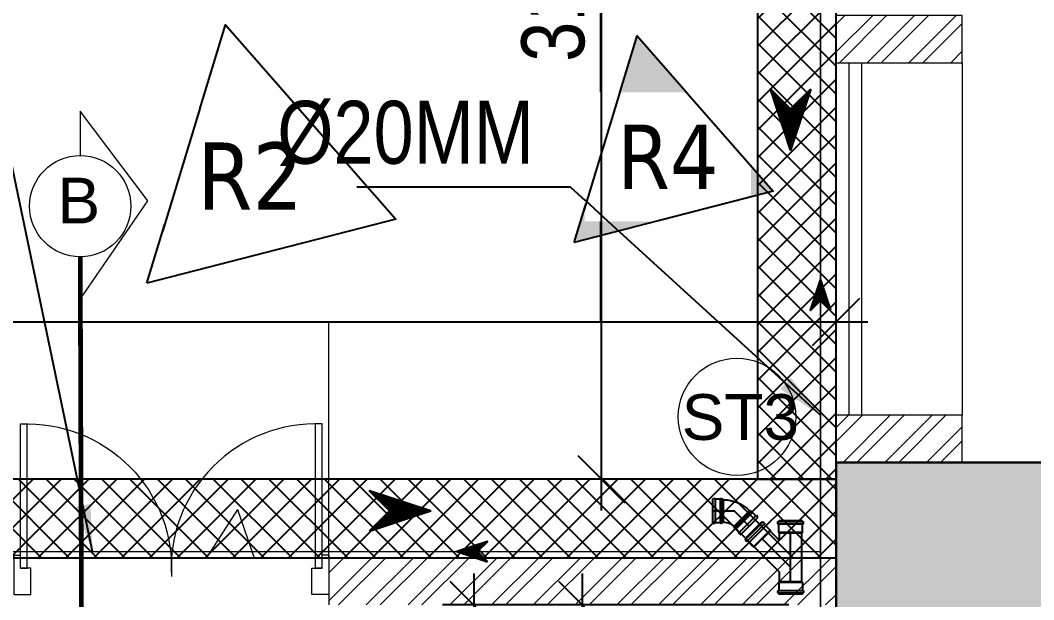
# Model space of a CAD drawing. Header units: inches. Extents: x 5899882 to 5988838, y -468923 to -96891.
# Drawn here: x 5976638 to 5979856, y -376668 to -374827 of the extents above; entities that cross this region are included whole.
import ezdxf

# ---------------------------------------------------------------- set-up
doc = ezdxf.new("R2010")
doc.units = ezdxf.units.IN
doc.header["$MEASUREMENT"] = 0
doc.linetypes.add('1', pattern=[0])
doc.layers.get('Defpoints').update_dxf_attribs({"color": 8})
for name, color, linetype in [('0- SLC ARCH LAYOUT', 7, 'Continuous'), ('0- SLC DIMENSION', 7, 'Continuous'), ('0-SLC-75MM WASTE PIPE', 6, 'Continuous'), ('0-SLC-DOMESTIC LINE', 5, 'DOMESTIC_LINE'), ('0-SLC-Raised portion', 1, 'Continuous'), ('ELE 1', 8, 'Continuous')]:
    doc.layers.add(name, color=color, linetype=linetype)
for name, color, linetype, lineweight in [('ARCL-HATCH-B', 8, 'Continuous', 5), ('ARLC-COL', 8, 'Continuous', 30), ('ARLC-DOOR-W', 8, 'Continuous', 5), ('ARLC-ELE 2', 8, 'Continuous', 5), ('ARLC-ELE0', 8, 'Continuous', 9), ('ARLC-FRIDGE', 8, 'Continuous', 5), ('ARLC-FUR (NOMN)', 8, 'Continuous', 9), ('ARLC-FURN', 8, 'Continuous', 9), ('ARLC-GAS BURNER', 8, 'Continuous', 5), ('ARLC-HATCH-C', 8, 'Continuous', 5), ('ARLC-TEXT0', 8, 'Continuous', 20), ('ARLC-WALL', 8, 'Continuous', 15)]:
    doc.layers.add(name, color=color, linetype=linetype, lineweight=lineweight)
doc.styles.add('ARIAL', font='tahoma.ttf')
doc.styles.get("Standard").update_dxf_attribs({"font": 'arial.ttf'})
doc.styles.add('swis cn bt', font='swissc.ttf')
doc.linetypes.add('DOMESTIC_LINE', pattern='A,0.5,-0.2,["DWS",ARIAL,S=0.1,R=0,X=-0.1,Y=-0.05],-0.25', length=0.95)
doc.dimstyles.new('SLC', dxfattribs={"dimtxt": 200, "dimasz": 150, "dimexe": 100, "dimexo": 0, "dimgap": 50, "dimtad": 1, "dimdec": 0, "dimrnd": 5, "dimzin": 1, "dimdsep": 46, "dimtxsty": 'swis cn bt', "dimblk": 'OBLIQUE', "dimcen": 60, "dimdle": 100, "dimclrd": 256, "dimclre": 256, "dimclrt": 256, "dimazin": 0, "dimtfac": 1, "dimtdec": 0, "dimtofl": 0, "dimtmove": 0, "dimatfit": 3, "dimfxl": 0.18, "dimtolj": 1, "dimtzin": 0, "dimarcsym": 0})
pattern_1 = [(45, (-5568073.500000953, 103534.9999999981), (-66.29126073623883, 66.29126073623884), []), (45, (-5568029.305827203, 103534.9999999981), (-66.29126073623883, 66.29126073623884), [])]

# ---------------------------------------------------------------- blocks, each defined once
blk = doc.blocks.new('ARR')
h = blk.add_hatch()
h.set_pattern_fill('ANSI31', color=256)
h.set_pattern_definition([(45, (0, 0), (-0.0883883476483184, 0.0883883476483185), [])])
h.paths.add_polyline_path([(-80.03261935524642, 80.0358221924107), (0.0016014184802629, 0.0016014183929638), (-80.0326193552464, -80.03261935562475), (162.2710313311199, 0.0016014183929638)])
at = {"color": 7, "lineweight": 30}
blk.add_lwpolyline([(-80.03261935524642, -80.03261935562475), (0.0016014184802771, 0.0016014183929656), (-80.03261935524642, 80.0358221924107), (162.2710313311199, 0.0016014183929656), (-80.03261935524642, -80.03261935562475)], dxfattribs=at)
blk = doc.blocks.new('frame')
at = {"layer": 'ARLC-DOOR-W', "ltscale": 0.1}
for p, q in [((5733286.308358192, -31004.34172625281), (5733286.308358192, -30939.34172625095)), ((5733136.308358192, -31004.34172625281), (5733136.308358192, -30979.34172625282)), ((5733136.308358192, -31004.34172625281), (5733286.308358192, -31004.34172625281))]:
    blk.add_line(p, q, dxfattribs=at)
blk.add_lwpolyline([(5733286.308358192, -30939.34172625095), (5733186.308358192, -30939.34172625095), (5733186.308358192, -30979.34172625282), (5733136.308358192, -30979.34172625282)], dxfattribs=at)
blk = doc.blocks.new('gfhmk')
at = {"layer": 'ARLC-DOOR-W', "ltscale": 0.1}
for p, q in [((5733136.963231552, -36608.04166982742), (5732262.004901381, -36608.04166982742)), ((5733136.963231552, -36568.04166982742), (5732262.919708872, -36568.04166982742)), ((5733136.963231552, -36568.04166982742), (5733136.963231552, -36608.04166982742))]:
    blk.add_line(p, q, dxfattribs=at)
blk.add_arc((5733136.963231552, -36608.04166982742), 874.9583301725798, 177.3797263566846, 273.2330321324813, dxfattribs=at)
blk = doc.blocks.new('GH685')
for name, p, xscale, yscale, zscale, rotation in [('gfhmk', (5609087.021841056, 3121437.674616083), -0.5652915141223764, 0.5652915141223764, 0.5652915141260325, 89.99999999999993), ('gfhmk', (5651463.091073171, 3121437.674616083), 0.5652915141223764, 0.5652915141223764, 0.5652915141223764, 270.0000000000001), ('frame', (5657640.033038527, 5040411.677488957), 0.8999999999941792, 0.8999999999941792, 0.8999999999941792, 270), ('frame', (5602910.079875709, 5040411.677488682), -0.8999999999941792, 0.8999999999941792, 0.9, 89.99999999999993)]:
    blk.add_blockref(name, p, dxfattribs=dict(xscale=xscale, yscale=yscale, zscale=zscale, rotation=rotation))
blk = doc.blocks.new('A$C250334D4')
at = {"layer": 'ARCL-HATCH-B'}
h = blk.add_hatch(dxfattribs=at)
h.set_pattern_fill('ANSI32', color=256, scale=250)
h.set_pattern_definition(pattern_1)
h.paths.add_polyline_path([(34444.99999904633, -17705), (34125, -17705), (34125, -17705.00000045262), (34044.99999904633, -17705.00000045262), (34044.99999904633, -17855.00000000186), (34444.99999904633, -17855.00000000186)])
h = blk.add_hatch(dxfattribs=at)
h.set_pattern_fill('ANSI32', color=256, scale=250)
h.set_pattern_definition(pattern_1)
h.paths.add_polyline_path([(34444.99999904633, -18975.00000000186), (34125, -18975.00000000186), (34125, -18975.00000045076), (34044.99999974668, -18975.00000045076), (34044.9999998305, -19125), (34444.99999904633, -19125)])
h = blk.add_hatch(dxfattribs=at)
h.set_pattern_fill('ANSI32', color=256, scale=250)
h.set_pattern_definition(pattern_1)
h.paths.add_polyline_path([(34045, -19428.00000018626), (32433.93096917495, -19428.00000016726), (32433.93096917495, -19578.00000018626), (34045, -19578.00000018626)])
at = {"layer": 'ARLC-ELE 2'}
h = blk.add_hatch(dxfattribs=at)
h.set_pattern_fill('ANSI36', color=256, scale=40, angle=30.63093548683418, style=0)
h.set_pattern_definition([(75.63093548683418, (-4020321.517424582, -2283185.135434225), (-2.672126203911195, 9.717110761454311), [12.50000000000001, -2.500000000000002, 0, -2.500000000000002])])
h.paths.add_polyline_path([(33212.81892687455, -18426.10253975191), (33412.56794936769, -17769.90735798203), (33845.23603915609, -18263.44379324936), (33212.81892687455, -18426.10253975191)])
at = {"layer": 'ARLC-HATCH-C', "ltscale": 0.1}
blk.add_hatch(color=256, dxfattribs=at).paths.add_polyline_path([(34045, -19875), (34444.99999904633, -19875), (34795, -19875), (34795, -19125), (34444.99999904633, -19125), (34045, -19125), (34045, -19415.00000013411), (34045, -19615.00000013411)])
at = {"layer": 'ARLC-COL'}
blk.add_lwpolyline([(34795, -19125), (34045, -19125), (34045, -19875), (34795, -19875)], close=True, dxfattribs=at)
at = {"layer": 'ARLC-DOOR-W', "ltscale": 0.1}
blk.add_line((34085, -17855.00000045076), (34085, -18975.00000045076), dxfattribs=at)
at = {"layer": 'ARLC-DOOR-W'}
blk.add_lwpolyline([(34044.99999904633, -17855.00000045076), (34125, -17855.00000045076), (34125, -18975.00000045076), (34044.99999904633, -18975.00000045076)], close=True, dxfattribs=at)
at = {"layer": 'ARLC-ELE0'}
blk.add_line((34444.99999904633, -17855.00000000186), (34444.99999904633, -18975.00000000186), dxfattribs=at)
at = {"layer": 'ARLC-FRIDGE'}
blk.add_lwpolyline([(34044.99999809265, -16016.00000004657), (34045, -19428.00000018626)], dxfattribs=at)
at = {"layer": 'ARLC-FUR (NOMN)'}
blk.add_circle((33729.82513279188, -18980.11658521675), 186.3800059656505, dxfattribs=at)
at = {"layer": 'ARLC-FURN'}
for p, q in [((31424.93096918333, -18678.00000016086), (32433.9309691824, -18678.00000017339)), ((32433.9309691824, -18678.00000017401), (33294.99999966472, -18678.0000001873))]:
    blk.add_line(p, q, dxfattribs=at)
for points in [[(33294.99999809265, -16016.00000038197), (33294.99999966472, -18678.0000001873)], [(32433.93096917495, -19428.00000016726), (32433.9309691824, -18678.00000017401)]]:
    blk.add_lwpolyline(points, dxfattribs=at)
blk.add_lwpolyline([(31644.62409668602, -18471.58495004536), (31649.44131203648, -18598.41155296264), (31859.76557482313, -18294.29851393355), (31644.62409667764, -18009.01213127184), (31644.62409667764, -18149.80964405337, -0.9999999999985528)], format="xyb", close=True, dxfattribs=at)
blk.add_circle((31644.62409668975, -18310.69729704937), 160.8876529959962, dxfattribs=at)
at = {"layer": 'ARLC-GAS BURNER'}
for q in [(32050.6341077853, -19419.54758130327), (32197.26290512737, -19428.70473434681)]:
    blk.add_line((32143.91672955919, -19274.76201009114), q, dxfattribs=at)
at = {"layer": 'ARLC-WALL', "ltscale": 0.1}
for q in [(34044.99999904633, -19428.00000018626), (32433.93096917495, -19578.00000018626)]:
    blk.add_line((32433.93096917495, -19428.00000016726), q, dxfattribs=at)
at = {"layer": 'ARLC-WALL'}
for points in [[(34444.99999904633, -17705), (34044.99999904633, -17705), (34044.99999904633, -17855.00000000186), (34444.99999904633, -17855.00000000186)], [(34444.99999904633, -18975.00000000186), (34044.99999904633, -18975.00000000186), (34044.99999904633, -19125), (34444.99999904633, -19125)]]:
    blk.add_lwpolyline(points, close=True, dxfattribs=at)
at = {"layer": 'ELE 1', "ltscale": 0.01, "const_width": 15}
blk.add_lwpolyline([(31649.44131202996, -19885.15689958478), (31644.62409668602, -18471.58495004583)], dxfattribs=at)
at = {"layer": 'ARLC-DOOR-W', "xscale": 0.9277626003039522, "yscale": 0.9277626003039522, "zscale": 0.9277626003039522}
blk.add_blockref('GH685', (-5191624.695835958, 91365.55849879363), dxfattribs=at)
at = {"layer": 'ARLC-FUR (NOMN)'}
blk.add_text('ST3', height=145.3833212926984, dxfattribs=at).set_placement((33554.35246181302, -19053.43647822042))
at = {"layer": 'ARLC-FURN'}
blk.add_text('B', height=145.3833212926984, dxfattribs=at).set_placement((31572.63606376294, -18365.70524187518))
at = {"layer": 'ARLC-TEXT0', "ltscale": 0.1, "insert": (32184.1976975454, -18215.15203834728), "char_height": 213.6766799248929, "attachment_point": 5, "style": 'ARIAL', "bg_fill": 2}
blk.add_mtext('R2', dxfattribs=at)
blk.add_lwpolyline([(31856.48610531352, -18555.23282549862), (32106.17238343041, -17734.98884828627), (32647.00749566685, -18351.90939237043), (31856.48610531352, -18555.23282549862)], close=True)
at = {"layer": 'ARLC-TEXT0', "ltscale": 0.1, "insert": (33510.25368260033, -18154.03791003082), "char_height": 205.1296127278972, "attachment_point": 5, "style": 'ARIAL', "bg_fill": 2}
blk.add_mtext('R4', dxfattribs=at)
blk.add_lwpolyline([(33212.81892687455, -18426.10253975191), (33412.56794936769, -17769.90735798203), (33845.23603915609, -18263.44379324936), (33212.81892687455, -18426.10253975191)], close=True)
blk = doc.blocks.new('A$C23A5667F')
at = {"color": 0}
for p, q in [((-192.6913607968017, 121.9806826775893), (-121.9806826785207, 192.6913607963361)), ((-190.9235938440542, 117.8558931206353), (-117.8558931215666, 190.9235938433558)), ((-183.8525260319001, 110.784825308714), (-110.7848253096454, 183.8525260314345)), ((-119.0344044235535, 189.7450825413689), (-121.9806826785207, 192.6913607963361)), ((-110.784825310111, 187.3880599373951), (-114.3203592158388, 190.9235938433558)), ((-86.8694213014096, 157.580099419225), (-111.9633366118651, 182.6740147294476)), ((-157.3360217374283, 86.62534361844881), (-86.62534361938015, 157.3360217371955)), ((-153.8004878314677, 86.62534361844881), (-86.62534361891448, 153.8004878307692)), ((-86.62534361914732, 156.9908437686972), (-86.62534361891448, 153.8004878307692)), ((-86.62534361891448, 153.8004878307692), (19.67514421232045, 47.49999999953433)), ((-189.7450825420674, 119.0344044226222), (-192.6913607968017, 121.9806826775893)), ((-187.3880599383264, 110.784825308714), (-190.9235938440542, 114.3203592146747)), ((-157.5800994199235, 86.86942130047831), (-182.6740147301461, 111.9633366107009)), ((-156.99084376893, 86.62534361844881), (-153.8004878314677, 86.62534361844881)), ((-153.8004878314677, 86.62534361844881), (-114.6751442127861, 47.49999999953433)), ((-193.3345188032836, 50.00000000046566), (-197.5011854700278, 50.00000000046566)), ((-197.5011854716576, -49.99999999953434), (-197.5011854700278, 50.00000000046566)), ((-193.3345188049134, -51.66666666604577), (-193.3345188032836, 51.66666666744276)), ((-185.8345188032835, 54.16666666697711), (-190.8345188032835, 54.16666666697711)), ((-183.3345188049134, -51.66666666604577), (-183.3345188030507, 51.66666666697711)), ((-147.846363438759, 50), (-183.3345188032835, 50.00000000046566)), ((-147.5011854716576, -50), (-147.5011854700278, 50)), ((-147.2571077877655, 49.75592231750488), (-145.0011854700278, 47.49999999953433)), ((-145.0011854716576, -47.5), (-145.0011854700278, 47.49999999953433)), ((63.43635557335801, 49.75592231750488), (61.1804332556203, 47.49999999953433)), ((61.18043325725011, -47.5), (61.1804332556203, 47.49999999953433)), ((63.68043325701727, -50), (63.6804332556203, 50)), ((64.02561122435145, 50), (99.51376658864321, 50.00000000046566)), ((99.513766590273, -51.66666666604577), (99.51376658864321, 51.66666666697711)), ((102.013766588876, 54.16666666697711), (107.0137665886432, 54.16666666697711)), ((109.513766590273, -51.66666666604577), (109.5137665891088, 51.66666666744276)), ((109.5137665891088, 50.00000000046566), (113.6804332556203, 50.00000000046566)), ((113.6804332570173, -49.99999999953434), (113.6804332556203, 50.00000000046566)), ((-193.3345188049134, -49.99999999953434), (-197.5011854716576, -49.99999999953434)), ((-185.8345188049134, -54.16666666604577), (-190.8345188051462, -54.16666666604577)), ((-147.846363440156, -50), (-183.3345188049134, -49.99999999953434)), ((-147.2571077893953, -49.75592231750488), (-145.0011854716576, -47.5)), ((63.436355574755, -49.75592231750488), (61.18043325725011, -47.5)), ((64.0256112255156, -50), (99.513766590273, -49.99999999953434)), ((102.013766590273, -54.16666666604577), (107.0137665905058, -54.16666666604577)), ((109.513766590273, -49.99999999953434), (113.6804332570173, -49.99999999953434))]:
    blk.add_line(p, q, dxfattribs=at)
at = {"color": 8}
for points in [[(-120.2129157250747, 120.212915724609), (0, 0)], [(61.18043325631878, 0), (-145.0011854709591, 0)]]:
    blk.add_lwpolyline(points, dxfattribs=at)
at = {"color": 0}
for points in [[(-145.0011854700278, 47.49999999953433), (-114.6751442127861, 47.49999999953433)], [(19.67514421232045, 47.49999999953433), (61.1804332556203, 47.49999999953433)], [(61.18043325725011, -47.5), (-145.0011854716576, -47.5)]]:
    blk.add_lwpolyline(points, dxfattribs=at)
for centre, radius, start, end in [((-116.0881261685863, 189.1558268903754), 2.499999999997462, 45.00000000943295, 134.999999990567), ((-112.5525922628585, 185.6202929848804), 2.499999999997462, 314.999999990567, 45.00000000943295), ((-87.45867695240305, 156.9908437686972), 0.8333333333324889, 0, 45.00000000943295), ((-189.1558268910739, 116.088126167655), 2.499999999997462, 134.999999990567, 225.000000009433), ((-185.6202929851133, 112.5525922616944), 2.499999999997462, 225.000000009433, 314.999999990567), ((-156.99084376893, 87.45867695193735), 0.8333333333324889, 225.000000009433, 270), ((-190.8345188032835, 51.66666666697711), 2.499999999997462, 90, 180), ((-185.8345188032835, 51.66666666697711), 2.499999999997462, 0, 90), ((-147.846363438759, 49.16666666651146), 0.8333333333324889, 45.00000000943295, 90), ((64.02561122435145, 49.16666666651146), 0.8333333333324889, 90, 134.999999990567), ((102.013766588876, 51.66666666697711), 2.499999999997462, 90, 180), ((107.013766588876, 51.66666666697711), 2.499999999997462, 0, 90), ((-190.8345188049134, -51.66666666604577), 2.499999999997462, 180, 270), ((-185.8345188049134, -51.66666666604577), 2.499999999997462, 270, 0), ((-147.846363440156, -49.16666666651146), 0.8333333333324889, 270, 314.999999990567), ((64.0256112255156, -49.16666666651146), 0.8333333333324889, 225.000000009433, 270), ((102.013766590273, -51.66666666604577), 2.499999999997462, 180, 270), ((107.013766590273, -51.66666666604577), 2.499999999997462, 270, 0)]:
    blk.add_arc(centre, radius, start, end, dxfattribs=at)
blk = doc.blocks.new('1248')
at = {"color": 0}
for p, q in [((-21.3961457957048, 74.33709508599712), (-74.33522079500837, 21.40265661221929)), ((-15.58175697969273, 68.61844848259352), (-68.61708484450355, 15.58776557364035)), ((-21.3961457957048, 74.33709508599712), (-19.46349067252595, 74.95116761303505)), ((-19.46349067252595, 74.95116761303505), (-14.99072858493309, 70.47801269276533)), ((-15.58175697969273, 68.61844848259352), (-14.99072858493309, 70.47801269276533)), ((-4.898458089097402, 57.9342113021994), (-15.58175697969273, 68.61844848259352)), ((-57.93378595379181, 4.903528393246233), (-4.898458089097402, 57.9342113021994)), ((-1.488584969774819, 54.52403870108536), (-54.52391283423641, 1.493355792248619)), ((-52.08302221598568, -0.9477492038859054), (0.9523056485923008, 52.08293370483443)), ((-52.08302221598568, -0.9477492038859054), (0.9523056485923008, 52.08293370483443)), ((0.8416492305696008, 49.27756771061104), (-49.27764686057343, -0.8373388178879395)), ((-4.898458089097402, 57.9342113021994), (-2.962289048940873, 58.54940032598097)), ((-2.962289048940873, 58.54940032598097), (-0.8732262110570443, 56.46015401044859)), ((-1.488584969774819, 54.52403870108536), (-0.8732262110570443, 56.46015401044859)), ((0.9523056485923008, 52.08293370483443), (-1.488584969774819, 54.52403870108536)), ((0.8416492305696008, 49.27756771061104), (0.9523056485923008, 52.08293370483443)), ((34.24933312076611, -35.43964225519449), (34.25244122289587, 35.43664633517619)), ((34.25244122289587, 35.43664633517619), (36.1580692374846, 37.49841844127514)), ((36.1580692374846, 37.49841844127514), (36.15478030010127, -37.50158148654737)), ((36.1580692374846, 37.49841844127514), (36.15478030010127, -37.50158148654737)), ((36.1580692374846, 37.49841844127514), (39.61016123718582, 37.49826705839951)), ((39.60687229956965, -37.50173286930658), (39.61016123718582, 37.49826705839951)), ((39.61016123718582, 37.49826705839951), (40.54423521808348, 39.30234980932437)), ((43.49874577869194, 39.302220246871), (40.54423521808348, 39.30234980932437)), ((44.43266152730211, 37.49805557949004), (43.49874577869194, 39.302220246871)), ((44.43266152730211, 37.49805557949004), (44.42937258980236, -37.50194434798323)), ((44.43266152730211, 37.49805557949004), (59.54179028223734, 37.49739300657529)), ((59.53850134497043, -37.50260692124721), (59.54179028223734, 37.49739300657529)), ((59.54179028223734, 37.49739300657529), (60.47586426325143, 39.30147575761657)), ((66.82376651617233, 39.30119738634676), (60.47586426325143, 39.30147575761657)), ((66.82376651617233, 39.30119738634676), (67.75768226652872, 37.49703271919861)), ((67.75439332914539, -37.50296720850747), (67.75768226652872, 37.49703271919861)), ((-74.33522079500837, 21.40265661221929), (-75.04170177713968, 19.46141865232494)), ((-75.04170177713968, 19.46141865232494), (-70.55325388605706, 14.97257655137218)), ((-68.61708484450355, 15.58776557364035), (-70.55325388605706, 14.97257655137218)), ((-57.93378595379181, 4.903528393246233), (-68.61708484450355, 15.58776557364035)), ((-57.93378595379181, 4.903528393246233), (-58.54914471390657, 2.967413085396401)), ((-58.54914471390657, 2.967413085396401), (-56.46008187602274, 0.878166769980453)), ((-54.52391283423641, 1.493355792248619), (-56.46008187602274, 0.878166769980453)), ((-52.08302221598568, -0.9477492038859054), (-54.52391283423641, 1.493355792248619)), ((-49.27764686057343, -0.8373388178879395), (-52.08302221598568, -0.9477492038859054)), ((34.24933312076611, -35.43964225519449), (36.15478030010127, -37.50158148654737)), ((36.15478030010127, -37.50158148654737), (39.60687229956965, -37.50173286930658)), ((39.60687229956965, -37.50173286930658), (40.54078805027528, -39.30589753657114)), ((43.49529861088377, -39.30602709925734), (40.54078805027528, -39.30589753657114)), ((44.42937258980236, -37.50194434798323), (43.49529861088377, -39.30602709925734)), ((44.42937258980236, -37.50194434798323), (59.53850134497043, -37.50260692124721)), ((59.53850134497043, -37.50260692124721), (60.47241709521038, -39.30677158816252)), ((66.8203193481313, -39.30704995943235), (60.47241709521038, -39.30677158816252)), ((67.75439332914539, -37.50296720850747), (66.8203193481313, -39.30704995943235))]:
    blk.add_line(p, q, dxfattribs=at)
at = {"color": 8}
blk.add_lwpolyline([(-47.86568329529837, 47.8698758491082), (0, 0), (67.75603779789526, -0.0029672445962206)], dxfattribs=at)
at = {"color": 0}
for major_axis, ratio, start_param, end_param in [((0.0007284844286851, 47.25085910002532), 0.9999998811360696, 2.3561660550722, 3.141564218468798), ((0.0048137524652744, 118.1271476661954), 0.9999998811396335, 2.356191388299226, 3.141589551693978)]:
    blk.add_ellipse((34.25451329140924, 82.68750539550092), major_axis=major_axis, ratio=ratio, start_param=start_param, end_param=end_param, dxfattribs=at)
blk = doc.blocks.new('_OBLIQUE')
at = {"color": 0, "linetype": 'ByBlock'}
blk.add_line((-0.5, -0.5), (0.5, 0.5), dxfattribs=at)
blk = doc.blocks.new('*D241')
at = {"layer": '0- SLC DIMENSION', "lineweight": -2, "transparency": 16777216}
for p, q in [((5973378.866169035, -376284.9073784718), (5973378.866169035, -375684.9092890577)), ((5979228.8661733, -376284.9073784718), (5979228.8661733, -375684.9092890577)), ((5973278.866169035, -375784.9092890577), (5979328.8661733, -375784.9092890577))]:
    blk.add_line(p, q, dxfattribs=at)
at = {"layer": 'Defpoints', "color": 0, "transparency": 16777216}
for p in [(5979228.8661733, -375784.9092890577), (5973378.866169035, -376284.9073784718), (5979228.8661733, -376284.9073784718)]:
    blk.add_point(p, dxfattribs=at)
at = {"layer": '0- SLC DIMENSION', "lineweight": -2, "transparency": 16777216, "xscale": 150, "yscale": 150, "zscale": 150, "rotation": 180}
blk.add_blockref('_OBLIQUE', (5973378.866169035, -375784.9092890577), dxfattribs=at)
at = {"layer": '0- SLC DIMENSION', "lineweight": -2, "transparency": 16777216, "xscale": 150, "yscale": 150, "zscale": 150}
blk.add_blockref('_OBLIQUE', (5979228.8661733, -375784.9092890577), dxfattribs=at)
at = {"layer": '0- SLC DIMENSION', "transparency": 16777216, "insert": (5976303.866171167, -375632.2469513954), "char_height": 200, "attachment_point": 5, "style": 'swis cn bt'}
blk.add_mtext('\\A1;5850', dxfattribs=at)
blk = doc.blocks.new('*D246')
at = {"layer": '0- SLC DIMENSION', "lineweight": -2, "transparency": 16777216}
for p, q in [((5978423.331657412, -377505.4583509857), (5978423.331657412, -376584.9092891174)), ((5979078.087613537, -376684.9092891174), (5978323.331657412, -376684.9092891174)), ((5979078.087613543, -377405.4583509857), (5978323.331657412, -377405.4583509857))]:
    blk.add_line(p, q, dxfattribs=at)
at = {"layer": 'Defpoints', "color": 0, "transparency": 16777216}
for p in [(5978423.331657412, -376684.9092891174), (5979078.087613537, -376684.9092891174), (5979078.087613543, -377405.4583509857)]:
    blk.add_point(p, dxfattribs=at)
at = {"layer": '0- SLC DIMENSION', "lineweight": -2, "transparency": 16777216, "xscale": 150, "yscale": 150, "zscale": 150}
for p, rotation in [((5978423.331657412, -376684.9092891174), 90), ((5978423.331657412, -377405.4583509857), 270)]:
    blk.add_blockref('_OBLIQUE', p, dxfattribs=dict(at, rotation=rotation))
at = {"layer": '0- SLC DIMENSION', "transparency": 16777216, "insert": (5978270.539449619, -377045.1838200506), "char_height": 200, "attachment_point": 5, "rotation": 90, "style": 'swis cn bt'}
blk.add_mtext('\\A1;720', dxfattribs=at)
blk = doc.blocks.new('*D247')
at = {"layer": '0- SLC DIMENSION', "lineweight": -2, "transparency": 16777216}
for p, q in [((5978078.5, -376584.9092891181), (5978078.5, -377646.8293394897)), ((5978978.864262709, -376684.9092891181), (5977978.5, -376684.9092891181)), ((5978978.864262709, -377546.8293394897), (5977978.5, -377546.8293394897))]:
    blk.add_line(p, q, dxfattribs=at)
at = {"layer": 'Defpoints', "color": 0, "transparency": 16777216}
for p in [(5978978.864262709, -376684.9092891181), (5978078.5, -377546.8293394897), (5978978.864262709, -377546.8293394897)]:
    blk.add_point(p, dxfattribs=at)
at = {"layer": '0- SLC DIMENSION', "lineweight": -2, "transparency": 16777216, "xscale": 150, "yscale": 150, "zscale": 150}
for p, rotation in [((5978078.5, -376684.9092891181), 90), ((5978078.5, -377546.8293394897), 270)]:
    blk.add_blockref('_OBLIQUE', p, dxfattribs=dict(at, rotation=rotation))
at = {"layer": '0- SLC DIMENSION', "transparency": 16777216, "insert": (5977925.837662337, -377115.8693143029), "char_height": 200, "attachment_point": 5, "rotation": 90, "style": 'swis cn bt'}
blk.add_mtext('\\A1;860', dxfattribs=at)
blk = doc.blocks.new('*D441')
at = {"layer": '0- SLC DIMENSION', "lineweight": -2, "transparency": 16777216}
for p, q in [((5978483.182130401, -376384.9073782249), (5978483.182130401, -373022.9092889784)), ((5978978.864260802, -373122.9092889784), (5978383.182130401, -373122.9092889784)), ((5978978.864260802, -376284.9073782249), (5978383.182130401, -376284.9073782249))]:
    blk.add_line(p, q, dxfattribs=at)
at = {"layer": 'Defpoints', "color": 0, "transparency": 16777216}
for p in [(5978483.182130401, -373122.9092889784), (5978978.864260802, -373122.9092889784), (5978978.864260802, -376284.9073782249)]:
    blk.add_point(p, dxfattribs=at)
at = {"layer": '0- SLC DIMENSION', "lineweight": -2, "transparency": 16777216, "xscale": 150, "yscale": 150, "zscale": 150}
for p, rotation in [((5978483.182130401, -373122.9092889784), 90), ((5978483.182130401, -376284.9073782249), 270)]:
    blk.add_blockref('_OBLIQUE', p, dxfattribs=dict(at, rotation=rotation))
at = {"layer": '0- SLC DIMENSION', "transparency": 16777216, "insert": (5978330.519792738, -374703.9083336007), "char_height": 200, "attachment_point": 5, "rotation": 90, "style": 'swis cn bt'}
blk.add_mtext('\\A1;3160', dxfattribs=at)

msp = doc.modelspace()

# ---------------------------------------------------------------- block references
at = {"layer": '0- SLC ARCH LAYOUT'}
msp.add_blockref('A$C250334D4', (5945183.866173301, -357106.90928893), dxfattribs=at)

# ---------------------------------------------------------------- next in the draw order: hatches: boundary and pattern name
at = {"layer": '0-SLC-Raised portion'}
h = msp.add_hatch(dxfattribs=at)
h.set_pattern_fill('ANSI37', color=256, scale=500, angle=180)
h.set_pattern_definition([(224.9999999999999, (6584798.048327666, -3152597.574855756), (44.1941738241592, -44.19417382415924), []), (314.9999999999999, (6584798.048327666, -3152597.574855756), (44.19417382415924, 44.1941738241592), [])])
h.paths.add_polyline_path([(5978978.864260802, -373122.9092889784), (5978978.864260802, -376284.9073782249), (5979228.866171394, -376284.9073782231), (5979228.866171394, -373122.9092889766)])
h = msp.add_hatch(dxfattribs=at)
h.set_pattern_fill('ANSI37', color=4, scale=500, angle=270)
h.set_pattern_definition([(314.9999999999999, (8752005.599017322, 229284.2747778014), (44.19417382415923, 44.19417382415921), []), (44.99999999999994, (8752005.599017322, 229284.2747778014), (-44.19417382415921, 44.19417382415923), [])])
h.paths.add_polyline_path([(5973378.866169036, -376534.9092890633), (5979228.866173302, -376534.9092890633), (5979228.8661733, -376284.9073784718), (5973378.866169035, -376284.9073784718)])

# ---------------------------------------------------------------- next in the draw order: linework, layer by layer
at = {"layer": '0-SLC-DOMESTIC LINE', "color": 5, "linetype": '1', "const_width": 5}
for points in [[(5979158.866164109, -373672.9092889777), (5979178.866173303, -373672.9092889774), (5979178.866173303, -376081.9092889319)], [(5973210, -376515.5), (5979178.866173303, -376515.5), (5979178.866173303, -376081.9092889319)], [(5979178.866173303, -376515.5), (5979178.866173303, -377131.9092889335), (5979246, -377131.9092889333)]]:
    msp.add_lwpolyline(points, dxfattribs=at)
at = {"layer": '0-SLC-Raised portion'}
msp.add_lwpolyline([(5978978.864260802, -373122.9092889784), (5978978.864260802, -376284.9073782249), (5979228.866171394, -376284.9073782231), (5979228.866171394, -373122.9092889766)], close=True, dxfattribs=at)
at = {"layer": '0-SLC-Raised portion', "color": 4}
msp.add_lwpolyline([(5973378.866169036, -376534.9092890633), (5979228.866173302, -376534.9092890633), (5979228.8661733, -376284.9073784718), (5973378.866169035, -376284.9073784718)], close=True, dxfattribs=at)

# ---------------------------------------------------------------- next in the draw order: block references
at = {"layer": '0-SLC-75MM WASTE PIPE', "color": 8, "xscale": -0.8, "yscale": 0.8, "zscale": 0.8, "rotation": 90}
msp.add_blockref('ARR', (5979083.923810168, -375109.5521142439), dxfattribs=at)
at = {"layer": '0-SLC-75MM WASTE PIPE', "color": 8, "xscale": 0.8, "yscale": 0.8, "zscale": 0.8}
msp.add_blockref('ARR', (5977811.238503051, -376386.1208469103), dxfattribs=at)
at = {"layer": '0-SLC-75MM WASTE PIPE'}
for name, p, xscale, yscale, zscale, rotation in [('1248', (5978904.699818163, -376386.1391646347), -1.000059464691146, 1.000059464691146, 1.000059464691146, 134.9975434898812), ('A$C23A5667F', (5979083.795006974, -376565.2315140149), -0.75, 0.75, 0.75, 90.00054988675716)]:
    msp.add_blockref(name, p, dxfattribs=dict(at, xscale=xscale, yscale=yscale, zscale=zscale, rotation=rotation))
at = {"layer": '0-SLC-DOMESTIC LINE', "color": 5, "linetype": '1', "xscale": 0.4, "yscale": 0.4, "zscale": 0.4, "rotation": 90}
msp.add_blockref('ARR', (5979178.866813867, -375716.1649936084), dxfattribs=at)
at = {"layer": '0-SLC-DOMESTIC LINE', "color": 5, "linetype": '1', "xscale": -0.4, "yscale": 0.4, "zscale": 0.4}
msp.add_blockref('ARR', (5978089.299704747, -376515.4987188641), dxfattribs=at)

# ---------------------------------------------------------------- next in the draw order: texts
at = {"layer": '0-SLC-DOMESTIC LINE', "linetype": '1', "insert": (5978268.896038002, -375082.8952730942), "char_height": 200, "width": 687.5945739665035, "attachment_point": 3}
msp.add_mtext('{\\fSwis721 Cn BT|b0|i0|c0|p34;%%C20MM}', dxfattribs=at)

# ---------------------------------------------------------------- next in the draw order: dimensions: what is measured, and where the dimension line sits
at = {"layer": '0- SLC DIMENSION', "color": 1}
dim = msp.add_linear_dim(base=(5978483.182130401, -373122.9092889784), p1=(5978978.864260802, -376284.9073782249), p2=(5978978.864260802, -373122.9092889784), angle=90, dimstyle='SLC', dxfattribs=at)
dim.commit()
dim.dimension.update_dxf_attribs({"geometry": '*D441', "text_midpoint": (5978330.519792738, -374703.9083336007)})
for p1, p2, distance, picture, middle in [((5973378.866169035, -376284.9073784718), (5979228.8661733, -376284.9073784718), 499.99808941409, '*D241', (5976303.866171167, -375632.2469513954)), ((5978978.864262709, -376684.9092891181), (5978978.864262709, -377546.8293394897), -900.3642627093942, '*D247', (5977925.837662337, -377115.8693143029)), ((5979078.087613543, -377405.4583509857), (5979078.087613537, -376684.9092891174), 654.7559561245143, '*D246', (5978270.539449619, -377045.1838200506))]:
    dim = msp.add_aligned_dim(p1=p1, p2=p2, distance=distance, dimstyle='SLC', dxfattribs=at)
    dim.commit()
    dim.dimension.update_dxf_attribs({"geometry": picture, "text_midpoint": middle})

# ---------------------------------------------------------------- next in the draw order: leaders
at = {"layer": '0-SLC-DOMESTIC LINE', "linetype": '1'}
for points in [[(5976867.5, -376515.5), (5976610, -375281.1504272479), (5975931.034360211, -375281.1504272479)], [(5979178.866173303, -376081.9092889319), (5978385.5, -375357), (5977706.534360211, -375357)]]:
    msp.add_leader(points, dimstyle='SLC', override={"dimgap": 50, "dimtad": 0, "dimfxlon": 1}, dxfattribs=at)

doc.saveas('drawing.dxf')
